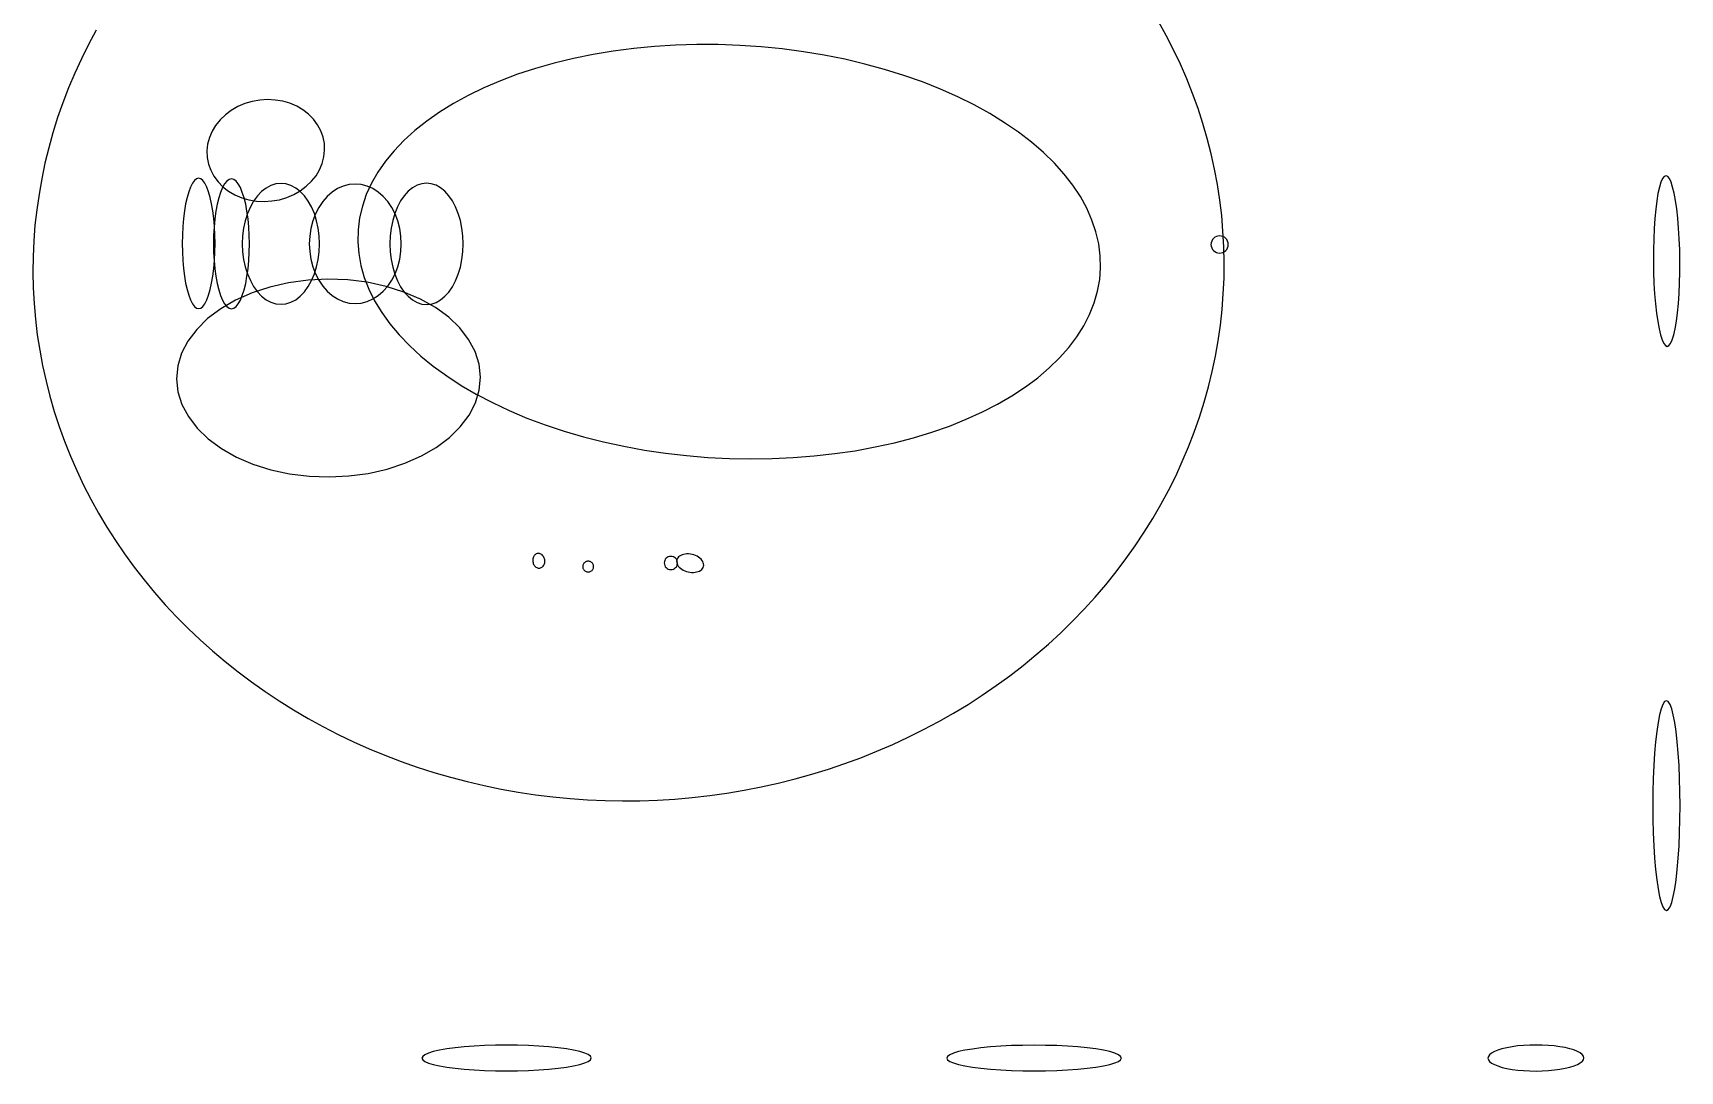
# Model space of a CAD drawing. Extents: x -292 to 292, y -205 to 211.
# Drawn here: x 136 to 292.3, y -205.5 to -106.9 of the extents above; entities that cross this region are included whole.
import ezdxf

# ---------------------------------------------------------------- set-up
doc = ezdxf.new("R2010")
doc.units = 0

msp = doc.modelspace()

# ---------------------------------------------------------------- linework, layer by layer
at = {"layer": 'CIRCLES'}
for p, q in [((247.95, -126.54), (247.88, -126.69)), ((248.05, -126.42), (247.95, -126.54)), ((248.18, -126.32), (248.05, -126.42)), ((248.32, -126.24), (248.18, -126.32)), ((248.47, -126.2), (248.32, -126.24)), ((248.63, -126.18), (248.47, -126.2)), ((248.79, -126.2), (248.63, -126.18)), ((248.95, -126.24), (248.79, -126.2)), ((249.09, -126.32), (248.95, -126.24)), ((249.21, -126.42), (249.09, -126.32)), ((249.32, -126.54), (249.21, -126.42)), ((249.39, -126.69), (249.32, -126.54)), ((247.83, -126.84), (247.81, -127)), ((247.81, -127), (247.83, -127.16)), ((247.88, -126.69), (247.83, -126.84)), ((247.83, -127.16), (247.88, -127.31)), ((247.88, -127.31), (247.95, -127.46)), ((247.95, -127.46), (248.05, -127.58)), ((248.05, -127.58), (248.18, -127.68)), ((248.18, -127.68), (248.32, -127.76)), ((248.32, -127.76), (248.47, -127.8)), ((248.47, -127.8), (248.63, -127.82)), ((248.63, -127.82), (248.79, -127.8)), ((248.79, -127.8), (248.95, -127.76)), ((248.95, -127.76), (249.09, -127.68)), ((249.09, -127.68), (249.21, -127.58)), ((249.21, -127.58), (249.32, -127.46)), ((249.32, -127.46), (249.39, -127.31)), ((249.44, -126.84), (249.39, -126.69)), ((249.39, -127.31), (249.44, -127.16)), ((249.45, -127), (249.44, -126.84)), ((249.44, -127.16), (249.45, -127)), ((195.95, -157.1), (195.93, -157.23)), ((195.93, -157.23), (195.95, -157.35)), ((195.98, -156.98), (195.95, -157.1)), ((195.95, -157.35), (195.98, -157.47)), ((196.04, -156.88), (195.98, -156.98)), ((195.98, -157.47), (196.04, -157.58)), ((196.12, -156.78), (196.04, -156.88)), ((196.04, -157.58), (196.12, -157.67)), ((196.21, -156.7), (196.12, -156.78)), ((196.12, -157.67), (196.21, -157.75)), ((196.32, -156.64), (196.21, -156.7)), ((196.21, -157.75), (196.32, -157.81)), ((196.44, -156.61), (196.32, -156.64)), ((196.32, -157.81), (196.44, -157.84)), ((196.56, -156.6), (196.44, -156.61)), ((196.69, -156.61), (196.56, -156.6)), ((196.81, -156.64), (196.69, -156.61)), ((196.69, -157.84), (196.81, -157.81)), ((196.91, -156.7), (196.81, -156.64)), ((196.81, -157.81), (196.91, -157.75)), ((197.01, -156.78), (196.91, -156.7)), ((196.91, -157.75), (197.01, -157.67)), ((197.09, -156.88), (197.01, -156.78)), ((197.01, -157.67), (197.09, -157.58)), ((197.15, -156.98), (197.09, -156.88)), ((197.09, -157.58), (197.15, -157.47)), ((197.18, -157.1), (197.15, -156.98)), ((197.15, -157.47), (197.18, -157.35)), ((197.19, -157.23), (197.18, -157.1)), ((197.18, -157.35), (197.19, -157.23)), ((196.44, -157.84), (196.56, -157.86)), ((196.56, -157.86), (196.69, -157.84))]:
    msp.add_line(p, q, dxfattribs=at)
at = {"layer": 'ELLIPSES'}
for p, q in [((243.57, -107.17), (242.83, -105.84)), ((142.05, -106.67), (141.33, -108.01)), ((244.26, -108.52), (243.57, -107.17)), ((140.65, -109.37), (140.02, -110.74)), ((141.33, -108.01), (140.65, -109.37)), ((187.32, -109.35), (185.5, -109.79)), ((189.19, -108.97), (187.32, -109.35)), ((191.1, -108.66), (189.19, -108.97)), ((193.04, -108.4), (191.1, -108.66)), ((195.02, -108.21), (193.04, -108.4)), ((197.02, -108.09), (195.02, -108.21)), ((199.04, -108.03), (197.02, -108.09)), ((201.07, -108.03), (199.04, -108.03)), ((203.1, -108.1), (201.07, -108.03)), ((205.13, -108.24), (203.1, -108.1)), ((207.14, -108.44), (205.13, -108.24)), ((209.15, -108.71), (207.14, -108.44)), ((211.12, -109.03), (209.15, -108.71)), ((213.07, -109.42), (211.12, -109.03)), ((244.91, -109.89), (244.26, -108.52)), ((140.02, -110.74), (139.43, -112.14)), ((182.03, -110.85), (180.4, -111.46)), ((183.74, -110.29), (182.03, -110.85)), ((185.5, -109.79), (183.74, -110.29)), ((214.98, -109.87), (213.07, -109.42)), ((216.85, -110.38), (214.98, -109.87)), ((218.67, -110.95), (216.85, -110.38)), ((220.43, -111.57), (218.67, -110.95)), ((245.51, -111.27), (244.91, -109.89)), ((139.43, -112.14), (138.89, -113.54)), ((178.83, -112.13), (177.35, -112.85)), ((180.4, -111.46), (178.83, -112.13)), ((222.14, -112.25), (220.43, -111.57)), ((223.78, -112.97), (222.14, -112.25)), ((246.07, -112.67), (245.51, -111.27)), ((138.89, -113.54), (138.39, -114.96)), ((155.48, -113.91), (154.86, -114.27)), ((156.15, -113.63), (155.48, -113.91)), ((156.84, -113.42), (156.15, -113.63)), ((157.57, -113.29), (156.84, -113.42)), ((158.3, -113.25), (157.57, -113.29)), ((159.02, -113.29), (158.3, -113.25)), ((159.74, -113.41), (159.02, -113.29)), ((160.42, -113.6), (159.74, -113.41)), ((161.07, -113.88), (160.42, -113.6)), ((161.66, -114.23), (161.07, -113.88)), ((175.94, -113.61), (174.63, -114.43)), ((177.35, -112.85), (175.94, -113.61)), ((225.34, -113.75), (223.78, -112.97)), ((226.83, -114.57), (225.34, -113.75)), ((246.58, -114.08), (246.07, -112.67)), ((138.39, -114.96), (137.94, -116.4)), ((153.8, -115.17), (153.38, -115.7)), ((154.3, -114.69), (153.8, -115.17)), ((154.86, -114.27), (154.3, -114.69)), ((162.2, -114.64), (161.66, -114.23)), ((162.67, -115.11), (162.2, -114.64)), ((163.05, -115.64), (162.67, -115.11)), ((163.36, -116.2), (163.05, -115.64)), ((173.4, -115.29), (172.27, -116.19)), ((174.63, -114.43), (173.4, -115.29)), ((228.23, -115.44), (226.83, -114.57)), ((229.55, -116.35), (228.23, -115.44)), ((247.04, -115.51), (246.58, -114.08)), ((247.46, -116.94), (247.04, -115.51)), ((137.94, -116.4), (137.54, -117.84)), ((152.78, -116.86), (152.62, -117.49)), ((153.04, -116.26), (152.78, -116.86)), ((153.38, -115.7), (153.04, -116.26)), ((163.57, -116.8), (163.36, -116.2)), ((163.7, -117.42), (163.57, -116.8)), ((171.24, -117.12), (170.31, -118.1)), ((172.27, -116.19), (171.24, -117.12)), ((230.78, -117.29), (229.55, -116.35)), ((247.83, -118.39), (247.46, -116.94)), ((137.54, -117.84), (137.18, -119.29)), ((152.62, -117.49), (152.55, -118.12)), ((152.55, -118.12), (152.58, -118.75)), ((152.58, -118.75), (152.7, -119.37)), ((163.49, -119.3), (163.65, -118.68)), ((163.65, -118.68), (163.72, -118.05)), ((163.72, -118.05), (163.7, -117.42)), ((170.31, -118.1), (169.48, -119.1)), ((231.91, -118.27), (230.78, -117.29)), ((232.95, -119.28), (231.91, -118.27)), ((248.15, -119.85), (247.83, -118.39)), ((137.18, -119.29), (136.88, -120.76)), ((152.7, -119.37), (152.92, -119.96)), ((152.92, -119.96), (153.22, -120.53)), ((162.9, -120.47), (163.24, -119.9)), ((163.24, -119.9), (163.49, -119.3)), ((168.77, -120.14), (168.17, -121.19)), ((169.48, -119.1), (168.77, -120.14)), ((233.88, -120.32), (232.95, -119.28)), ((234.7, -121.38), (233.88, -120.32)), ((248.42, -121.31), (248.15, -119.85)), ((136.88, -120.76), (136.62, -122.23)), ((150.99, -121.55), (150.82, -122)), ((151.17, -121.19), (150.99, -121.55)), ((151.36, -120.93), (151.17, -121.19)), ((151.56, -120.77), (151.36, -120.93)), ((151.76, -120.72), (151.56, -120.77)), ((151.97, -120.77), (151.76, -120.72)), ((152.17, -120.93), (151.97, -120.77)), ((152.36, -121.19), (152.17, -120.93)), ((152.54, -121.55), (152.36, -121.19)), ((152.71, -122), (152.54, -121.55)), ((153.22, -120.53), (153.61, -121.05)), ((153.61, -121.05), (154.07, -121.53)), ((154.03, -121.6), (153.84, -122.05)), ((154.23, -121.24), (154.03, -121.6)), ((154.07, -121.53), (154.61, -121.94)), ((154.44, -120.98), (154.23, -121.24)), ((154.65, -120.82), (154.44, -120.98)), ((154.88, -120.77), (154.65, -120.82)), ((155.1, -120.82), (154.88, -120.77)), ((155.32, -120.98), (155.1, -120.82)), ((155.53, -121.24), (155.32, -120.98)), ((155.73, -121.6), (155.53, -121.24)), ((155.91, -122.05), (155.73, -121.6)), ((158.17, -121.64), (157.74, -121.97)), ((158.63, -121.4), (158.17, -121.64)), ((159.1, -121.25), (158.63, -121.4)), ((159.58, -121.2), (159.1, -121.25)), ((160.05, -121.25), (159.58, -121.2)), ((160.52, -121.4), (160.05, -121.25)), ((160.98, -121.64), (160.52, -121.4)), ((161.41, -121.97), (160.98, -121.64)), ((161.41, -121.9), (161.97, -121.48)), ((161.97, -121.48), (162.47, -121)), ((162.47, -121), (162.9, -120.47)), ((164.95, -121.7), (164.44, -122.03)), ((165.49, -121.46), (164.95, -121.7)), ((166.05, -121.32), (165.49, -121.46)), ((166.62, -121.27), (166.05, -121.32)), ((167.19, -121.32), (166.62, -121.27)), ((167.75, -121.46), (167.19, -121.32)), ((168.17, -121.19), (167.67, -122.27)), ((168.29, -121.7), (167.75, -121.46)), ((168.81, -122.03), (168.29, -121.7)), ((172.06, -121.62), (171.65, -121.95)), ((172.49, -121.37), (172.06, -121.62)), ((172.93, -121.23), (172.49, -121.37)), ((173.39, -121.18), (172.93, -121.23)), ((173.84, -121.23), (173.39, -121.18)), ((174.29, -121.37), (173.84, -121.23)), ((174.72, -121.62), (174.29, -121.37)), ((175.12, -121.95), (174.72, -121.62)), ((235.42, -122.46), (234.7, -121.38)), ((248.65, -122.79), (248.42, -121.31)), ((290.36, -121.56), (290.22, -122.15)), ((290.5, -121.09), (290.36, -121.56)), ((290.65, -120.75), (290.5, -121.09)), ((290.81, -120.54), (290.65, -120.75)), ((290.98, -120.47), (290.81, -120.54)), ((291.14, -120.54), (290.98, -120.47)), ((291.3, -120.74), (291.14, -120.54)), ((291.46, -121.08), (291.3, -120.74)), ((291.61, -121.55), (291.46, -121.08)), ((291.75, -122.14), (291.61, -121.55)), ((136.62, -122.23), (136.4, -123.7)), ((150.53, -123.14), (150.42, -123.81)), ((150.67, -122.53), (150.53, -123.14)), ((150.82, -122), (150.67, -122.53)), ((152.86, -122.53), (152.71, -122)), ((153, -123.14), (152.86, -122.53)), ((153.11, -123.81), (153, -123.14)), ((153.53, -123.18), (153.4, -123.85)), ((153.67, -122.58), (153.53, -123.18)), ((153.84, -122.05), (153.67, -122.58)), ((154.61, -121.94), (155.21, -122.29)), ((155.21, -122.29), (155.85, -122.56)), ((155.85, -122.56), (156.54, -122.76)), ((156.08, -122.58), (155.91, -122.05)), ((156.23, -123.18), (156.08, -122.58)), ((156.35, -123.85), (156.23, -123.18)), ((156.67, -123.44), (156.4, -124.07)), ((156.54, -122.76), (157.25, -122.88)), ((156.98, -122.88), (156.67, -123.44)), ((157.34, -122.39), (156.98, -122.88)), ((157.25, -122.88), (157.98, -122.92)), ((157.74, -121.97), (157.34, -122.39)), ((157.98, -122.92), (158.71, -122.87)), ((158.71, -122.87), (159.43, -122.75)), ((159.43, -122.75), (160.13, -122.54)), ((160.13, -122.54), (160.79, -122.25)), ((160.79, -122.25), (161.41, -121.9)), ((161.81, -122.39), (161.41, -121.97)), ((162.17, -122.88), (161.81, -122.39)), ((162.48, -123.44), (162.17, -122.88)), ((162.75, -124.07), (162.48, -123.44)), ((163.54, -122.93), (163.16, -123.49)), ((163.97, -122.44), (163.54, -122.93)), ((164.44, -122.03), (163.97, -122.44)), ((167.3, -123.37), (167.03, -124.48)), ((167.67, -122.27), (167.3, -123.37)), ((169.28, -122.44), (168.81, -122.03)), ((169.71, -122.93), (169.28, -122.44)), ((170.09, -123.49), (169.71, -122.93)), ((170.63, -123.43), (170.38, -124.06)), ((170.93, -122.86), (170.63, -123.43)), ((171.27, -122.37), (170.93, -122.86)), ((171.65, -121.95), (171.27, -122.37)), ((175.5, -122.37), (175.12, -121.95)), ((175.84, -122.86), (175.5, -122.37)), ((176.14, -123.43), (175.84, -122.86)), ((176.4, -124.06), (176.14, -123.43)), ((236.03, -123.56), (235.42, -122.46)), ((248.83, -124.26), (248.65, -122.79)), ((290.1, -122.85), (290, -123.65)), ((290.22, -122.15), (290.1, -122.85)), ((291.88, -122.84), (291.75, -122.14)), ((292, -123.63), (291.88, -122.84)), ((136.4, -123.7), (136.24, -125.18)), ((150.33, -124.54), (150.26, -125.3)), ((150.42, -123.81), (150.33, -124.54)), ((153.2, -124.54), (153.11, -123.81)), ((153.27, -125.3), (153.2, -124.54)), ((153.3, -124.58), (153.23, -125.34)), ((153.4, -123.85), (153.3, -124.58)), ((156.19, -124.74), (156.03, -125.45)), ((156.4, -124.07), (156.19, -124.74)), ((156.45, -124.58), (156.35, -123.85)), ((156.52, -125.34), (156.45, -124.58)), ((162.59, -124.77), (162.41, -125.47)), ((162.84, -124.1), (162.59, -124.77)), ((162.96, -124.74), (162.75, -124.07)), ((163.16, -123.49), (162.84, -124.1)), ((163.12, -125.45), (162.96, -124.74)), ((167.03, -124.48), (166.89, -125.61)), ((170.18, -124.73), (170.03, -125.45)), ((170.4, -124.1), (170.09, -123.49)), ((170.38, -124.06), (170.18, -124.73)), ((170.66, -124.77), (170.4, -124.1)), ((170.84, -125.47), (170.66, -124.77)), ((176.6, -124.73), (176.4, -124.06)), ((176.74, -125.45), (176.6, -124.73)), ((236.52, -124.68), (236.03, -123.56)), ((236.9, -125.8), (236.52, -124.68)), ((248.95, -125.74), (248.83, -124.26)), ((289.92, -124.53), (289.85, -125.48)), ((290, -123.65), (289.92, -124.53)), ((292.1, -124.51), (292, -123.63)), ((292.18, -125.46), (292.1, -124.51)), ((136.24, -125.18), (136.13, -126.66)), ((150.22, -126.1), (150.21, -126.9)), ((150.26, -125.3), (150.22, -126.1)), ((153.19, -126.13), (153.17, -126.94)), ((153.23, -125.34), (153.19, -126.13)), ((153.31, -126.1), (153.27, -125.3)), ((153.32, -126.9), (153.31, -126.1)), ((155.94, -126.19), (155.91, -126.94)), ((156.03, -125.45), (155.94, -126.19)), ((156.56, -126.13), (156.52, -125.34)), ((156.58, -126.94), (156.56, -126.13)), ((162.3, -126.2), (162.26, -126.94)), ((162.41, -125.47), (162.3, -126.2)), ((163.21, -126.19), (163.12, -125.45)), ((163.24, -126.94), (163.21, -126.19)), ((166.89, -125.61), (166.86, -126.74)), ((169.94, -126.18), (169.91, -126.94)), ((170.03, -125.45), (169.94, -126.18)), ((170.95, -126.2), (170.84, -125.47)), ((170.99, -126.94), (170.95, -126.2)), ((176.83, -126.18), (176.74, -125.45)), ((176.86, -126.94), (176.83, -126.18)), ((237.16, -126.93), (236.9, -125.8)), ((249.04, -127.23), (248.95, -125.74)), ((289.81, -126.48), (289.78, -127.52)), ((289.85, -125.48), (289.81, -126.48)), ((292.24, -126.46), (292.18, -125.46)), ((292.28, -127.5), (292.24, -126.46)), ((136.13, -126.66), (136.06, -128.15)), ((150.21, -126.9), (150.22, -127.71)), ((150.22, -127.71), (150.26, -128.51)), ((153.17, -126.94), (153.19, -127.74)), ((153.19, -127.74), (153.23, -128.53)), ((153.27, -128.51), (153.31, -127.71)), ((153.31, -127.71), (153.32, -126.9)), ((155.91, -126.94), (155.94, -127.69)), ((155.94, -127.69), (156.03, -128.42)), ((156.52, -128.53), (156.56, -127.74)), ((156.56, -127.74), (156.58, -126.94)), ((162.26, -126.94), (162.3, -127.68)), ((162.3, -127.68), (162.41, -128.4)), ((163.12, -128.42), (163.21, -127.69)), ((163.21, -127.69), (163.24, -126.94)), ((166.86, -126.74), (166.95, -127.87)), ((166.95, -127.87), (167.16, -129)), ((169.91, -126.94), (169.94, -127.69)), ((169.94, -127.69), (170.03, -128.43)), ((170.84, -128.4), (170.95, -127.68)), ((170.95, -127.68), (170.99, -126.94)), ((176.74, -128.43), (176.83, -127.69)), ((176.83, -127.69), (176.86, -126.94)), ((237.31, -128.07), (237.16, -126.93)), ((237.34, -129.2), (237.31, -128.07)), ((249.07, -128.72), (249.04, -127.23)), ((289.78, -127.52), (289.78, -128.58)), ((292.29, -128.56), (292.28, -127.5)), ((136.06, -128.15), (136.04, -129.64)), ((136.04, -129.64), (136.08, -131.12)), ((150.26, -128.51), (150.33, -129.27)), ((150.33, -129.27), (150.42, -130)), ((153.11, -130), (153.2, -129.27)), ((153.2, -129.27), (153.27, -128.51)), ((153.23, -128.53), (153.3, -129.3)), ((153.3, -129.3), (153.4, -130.02)), ((156.03, -128.42), (156.19, -129.13)), ((156.19, -129.13), (156.4, -129.8)), ((156.35, -130.02), (156.45, -129.3)), ((156.45, -129.3), (156.52, -128.53)), ((162.41, -128.4), (162.59, -129.11)), ((162.59, -129.11), (162.84, -129.77)), ((162.75, -129.8), (162.96, -129.13)), ((162.96, -129.13), (163.12, -128.42)), ((167.16, -129), (167.48, -130.13)), ((170.03, -128.43), (170.18, -129.14)), ((170.18, -129.14), (170.38, -129.82)), ((170.4, -129.77), (170.66, -129.11)), ((170.66, -129.11), (170.84, -128.4)), ((176.4, -129.82), (176.6, -129.14)), ((176.6, -129.14), (176.74, -128.43)), ((237.25, -130.33), (237.34, -129.2)), ((249.05, -130.2), (249.07, -128.72)), ((289.78, -128.58), (289.8, -129.64)), ((289.8, -129.64), (289.84, -130.67)), ((292.27, -130.66), (292.29, -129.62)), ((292.29, -129.62), (292.29, -128.56)), ((136.08, -131.12), (136.16, -132.61)), ((150.42, -130), (150.53, -130.67)), ((150.53, -130.67), (150.67, -131.28)), ((152.86, -131.28), (153, -130.67)), ((153, -130.67), (153.11, -130)), ((153.4, -130.02), (153.53, -130.69)), ((153.53, -130.69), (153.67, -131.3)), ((156.08, -131.3), (156.23, -130.69)), ((156.23, -130.69), (156.35, -130.02)), ((156.4, -129.8), (156.67, -130.43)), ((156.67, -130.43), (156.98, -130.99)), ((158.52, -131.04), (156.83, -131.59)), ((156.98, -130.99), (157.34, -131.49)), ((160.3, -130.63), (158.52, -131.04)), ((162.15, -130.39), (160.3, -130.63)), ((161.81, -131.49), (162.17, -130.99)), ((164.03, -130.29), (162.15, -130.39)), ((162.17, -130.99), (162.48, -130.43)), ((162.48, -130.43), (162.75, -129.8)), ((162.84, -129.77), (163.16, -130.39)), ((163.16, -130.39), (163.54, -130.95)), ((163.54, -130.95), (163.97, -131.43)), ((165.91, -130.36), (164.03, -130.29)), ((167.76, -130.59), (165.91, -130.36)), ((167.48, -130.13), (167.91, -131.25)), ((169.55, -130.98), (167.76, -130.59)), ((167.91, -131.25), (168.46, -132.36)), ((169.28, -131.43), (169.71, -130.95)), ((171.24, -131.51), (169.55, -130.98)), ((169.71, -130.95), (170.09, -130.39)), ((170.09, -130.39), (170.4, -129.77)), ((170.38, -129.82), (170.63, -130.44)), ((170.63, -130.44), (170.93, -131.01)), ((170.93, -131.01), (171.27, -131.51)), ((175.5, -131.51), (175.84, -131.01)), ((175.84, -131.01), (176.14, -130.44)), ((176.14, -130.44), (176.4, -129.82)), ((237.05, -131.44), (237.25, -130.33)), ((248.98, -131.69), (249.05, -130.2)), ((289.84, -130.67), (289.9, -131.68)), ((292.22, -131.66), (292.27, -130.66)), ((136.16, -132.61), (136.29, -134.09)), ((150.67, -131.28), (150.82, -131.81)), ((150.82, -131.81), (150.99, -132.26)), ((150.99, -132.26), (151.17, -132.62)), ((151.17, -132.62), (151.36, -132.88)), ((152.17, -132.88), (152.36, -132.62)), ((152.36, -132.62), (152.54, -132.26)), ((152.54, -132.26), (152.71, -131.81)), ((152.71, -131.81), (152.86, -131.28)), ((153.67, -131.3), (153.84, -131.83)), ((153.84, -131.83), (154.03, -132.28)), ((155.27, -132.28), (153.86, -133.1)), ((154.03, -132.28), (154.23, -132.63)), ((154.23, -132.63), (154.44, -132.89)), ((156.83, -131.59), (155.27, -132.28)), ((155.32, -132.89), (155.53, -132.63)), ((155.53, -132.63), (155.73, -132.28)), ((155.73, -132.28), (155.91, -131.83)), ((155.91, -131.83), (156.08, -131.3)), ((157.34, -131.49), (157.74, -131.9)), ((157.74, -131.9), (158.17, -132.24)), ((158.17, -132.24), (158.63, -132.48)), ((158.63, -132.48), (159.1, -132.62)), ((159.1, -132.62), (159.58, -132.67)), ((159.58, -132.67), (160.05, -132.62)), ((160.05, -132.62), (160.52, -132.48)), ((160.52, -132.48), (160.98, -132.24)), ((160.98, -132.24), (161.41, -131.9)), ((161.41, -131.9), (161.81, -131.49)), ((163.97, -131.43), (164.44, -131.85)), ((164.44, -131.85), (164.95, -132.17)), ((164.95, -132.17), (165.49, -132.41)), ((165.49, -132.41), (166.05, -132.56)), ((166.05, -132.56), (166.62, -132.61)), ((166.62, -132.61), (167.19, -132.56)), ((167.19, -132.56), (167.75, -132.41)), ((167.75, -132.41), (168.29, -132.17)), ((168.29, -132.17), (168.81, -131.85)), ((168.46, -132.36), (169.13, -133.45)), ((168.81, -131.85), (169.28, -131.43)), ((172.82, -132.18), (171.24, -131.51)), ((171.27, -131.51), (171.65, -131.92)), ((171.65, -131.92), (172.06, -132.26)), ((172.06, -132.26), (172.49, -132.5)), ((172.49, -132.5), (172.93, -132.65)), ((174.24, -132.99), (172.82, -132.18)), ((172.93, -132.65), (173.39, -132.7)), ((173.39, -132.7), (173.84, -132.65)), ((173.84, -132.65), (174.29, -132.5)), ((174.29, -132.5), (174.72, -132.26)), ((174.72, -132.26), (175.12, -131.92)), ((175.12, -131.92), (175.5, -131.51)), ((236.3, -133.64), (236.73, -132.55)), ((236.73, -132.55), (237.05, -131.44)), ((248.87, -133.17), (248.98, -131.69)), ((289.9, -131.68), (289.98, -132.63)), ((289.98, -132.63), (290.07, -133.51)), ((292.07, -133.49), (292.16, -132.61)), ((292.16, -132.61), (292.22, -131.66)), ((136.29, -134.09), (136.46, -135.57)), ((151.36, -132.88), (151.56, -133.04)), ((151.56, -133.04), (151.76, -133.09)), ((152.62, -134.03), (151.58, -135.06)), ((151.76, -133.09), (151.97, -133.04)), ((151.97, -133.04), (152.17, -132.88)), ((153.86, -133.1), (152.62, -134.03)), ((154.44, -132.89), (154.65, -133.05)), ((154.65, -133.05), (154.88, -133.1)), ((154.88, -133.1), (155.1, -133.05)), ((155.1, -133.05), (155.32, -132.89)), ((169.13, -133.45), (169.9, -134.53)), ((175.49, -133.9), (174.24, -132.99)), ((176.54, -134.92), (175.49, -133.9)), ((235.75, -134.71), (236.3, -133.64)), ((248.71, -134.65), (248.87, -133.17)), ((290.07, -133.51), (290.19, -134.3)), ((290.19, -134.3), (290.32, -135)), ((291.85, -134.99), (291.97, -134.29)), ((291.97, -134.29), (292.07, -133.49)), ((136.46, -135.57), (136.69, -137.04)), ((151.58, -135.06), (150.75, -136.16)), ((169.9, -134.53), (170.78, -135.58)), ((170.78, -135.58), (171.76, -136.6)), ((177.38, -136.01), (176.54, -134.92)), ((234.32, -136.78), (235.09, -135.76)), ((235.09, -135.76), (235.75, -134.71)), ((248.5, -136.13), (248.71, -134.65)), ((290.32, -135), (290.46, -135.59)), ((290.46, -135.59), (290.61, -136.06)), ((291.57, -136.05), (291.72, -135.58)), ((291.72, -135.58), (291.85, -134.99)), ((136.69, -137.04), (136.96, -138.5)), ((150.15, -137.33), (149.79, -138.53)), ((150.75, -136.16), (150.15, -137.33)), ((171.76, -136.6), (172.84, -137.6)), ((177.99, -137.17), (177.38, -136.01)), ((178.37, -138.37), (177.99, -137.17)), ((233.44, -137.77), (234.32, -136.78)), ((248.24, -137.6), (248.5, -136.13)), ((290.61, -136.06), (290.77, -136.4)), ((290.77, -136.4), (290.93, -136.6)), ((290.93, -136.6), (291.1, -136.67)), ((291.1, -136.67), (291.26, -136.6)), ((291.26, -136.6), (291.42, -136.39)), ((291.42, -136.39), (291.57, -136.05)), ((136.96, -138.5), (137.29, -139.96)), ((149.79, -138.53), (149.67, -139.76)), ((172.84, -137.6), (174.02, -138.56)), ((174.02, -138.56), (175.3, -139.48)), ((178.5, -139.6), (178.37, -138.37)), ((231.38, -139.64), (232.46, -138.72)), ((232.46, -138.72), (233.44, -137.77)), ((247.57, -140.51), (247.93, -139.06)), ((247.93, -139.06), (248.24, -137.6)), ((137.29, -139.96), (137.65, -141.41)), ((149.67, -139.76), (149.8, -140.98)), ((175.3, -139.48), (176.66, -140.37)), ((176.66, -140.37), (178.11, -141.22)), ((178.38, -140.82), (178.5, -139.6)), ((228.93, -141.36), (230.2, -140.52)), ((230.2, -140.52), (231.38, -139.64)), ((247.17, -141.96), (247.57, -140.51)), ((137.65, -141.41), (138.07, -142.85)), ((149.8, -140.98), (150.17, -142.18)), ((150.17, -142.18), (150.79, -143.34)), ((177.42, -143.2), (178.02, -142.03)), ((178.02, -142.03), (178.38, -140.82)), ((178.11, -141.22), (179.63, -142.01)), ((179.63, -142.01), (181.24, -142.77)), ((226.12, -142.89), (227.57, -142.15)), ((227.57, -142.15), (228.93, -141.36)), ((246.72, -143.39), (247.17, -141.96)), ((138.07, -142.85), (138.54, -144.27)), ((150.79, -143.34), (151.63, -144.44)), ((176.59, -144.3), (177.42, -143.2)), ((181.24, -142.77), (182.91, -143.47)), ((182.91, -143.47), (184.64, -144.12)), ((222.99, -144.23), (224.59, -143.58)), ((224.59, -143.58), (226.12, -142.89)), ((246.22, -144.81), (246.72, -143.39)), ((138.54, -144.27), (139.05, -145.68)), ((151.63, -144.44), (152.68, -145.45)), ((174.31, -146.26), (175.55, -145.33)), ((175.55, -145.33), (176.59, -144.3)), ((184.64, -144.12), (186.43, -144.71)), ((186.43, -144.71), (188.28, -145.25)), ((188.28, -145.25), (190.17, -145.73)), ((219.59, -145.34), (221.32, -144.81)), ((221.32, -144.81), (222.99, -144.23)), ((245.68, -146.22), (246.22, -144.81)), ((139.05, -145.68), (139.6, -147.08)), ((152.68, -145.45), (153.93, -146.37)), ((153.93, -146.37), (155.35, -147.17)), ((172.9, -147.07), (174.31, -146.26)), ((190.17, -145.73), (192.1, -146.15)), ((192.1, -146.15), (194.06, -146.51)), ((194.06, -146.51), (196.05, -146.81)), ((196.05, -146.81), (198.06, -147.04)), ((210.17, -147.07), (212.13, -146.85)), ((212.13, -146.85), (214.06, -146.57)), ((214.06, -146.57), (215.95, -146.22)), ((215.95, -146.22), (217.8, -145.81)), ((217.8, -145.81), (219.59, -145.34)), ((245.09, -147.61), (245.68, -146.22)), ((139.6, -147.08), (140.2, -148.46)), ((155.35, -147.17), (156.92, -147.84)), ((156.92, -147.84), (158.62, -148.38)), ((158.62, -148.38), (160.4, -148.76)), ((167.86, -148.72), (169.65, -148.32)), ((169.65, -148.32), (171.33, -147.77)), ((171.33, -147.77), (172.9, -147.07)), ((198.06, -147.04), (200.09, -147.21)), ((200.09, -147.21), (202.12, -147.31)), ((202.12, -147.31), (204.15, -147.35)), ((204.15, -147.35), (206.17, -147.32)), ((206.17, -147.32), (208.18, -147.23)), ((208.18, -147.23), (210.17, -147.07)), ((244.46, -148.99), (245.09, -147.61)), ((140.2, -148.46), (140.85, -149.83)), ((140.85, -149.83), (141.54, -151.18)), ((160.4, -148.76), (162.25, -148.99)), ((162.25, -148.99), (164.14, -149.06)), ((164.14, -149.06), (166.02, -148.97)), ((166.02, -148.97), (167.86, -148.72)), ((243.78, -150.34), (244.46, -148.99)), ((141.54, -151.18), (142.28, -152.51)), ((243.06, -151.69), (243.78, -150.34)), ((142.28, -152.51), (143.06, -153.82)), ((241.48, -154.31), (242.29, -153.01)), ((242.29, -153.01), (243.06, -151.69)), ((143.06, -153.82), (143.88, -155.1)), ((240.63, -155.59), (241.48, -154.31)), ((143.88, -155.1), (144.74, -156.37)), ((239.74, -156.85), (240.63, -155.59)), ((144.74, -156.37), (145.65, -157.61)), ((145.65, -157.61), (146.59, -158.83)), ((183.48, -156.83), (183.46, -156.91)), ((183.46, -156.91), (183.46, -157.01)), ((183.46, -157.01), (183.47, -157.1)), ((183.47, -157.1), (183.49, -157.19)), ((183.5, -156.74), (183.48, -156.83)), ((183.49, -157.19), (183.51, -157.27)), ((183.53, -156.66), (183.5, -156.74)), ((183.51, -157.27), (183.55, -157.36)), ((183.57, -156.58), (183.53, -156.66)), ((183.55, -157.36), (183.59, -157.43)), ((183.62, -156.52), (183.57, -156.58)), ((183.59, -157.43), (183.64, -157.5)), ((183.67, -156.46), (183.62, -156.52)), ((183.64, -157.5), (183.7, -157.56)), ((183.73, -156.41), (183.67, -156.46)), ((183.7, -157.56), (183.77, -157.61)), ((183.8, -156.37), (183.73, -156.41)), ((183.77, -157.61), (183.84, -157.66)), ((183.87, -156.34), (183.8, -156.37)), ((183.84, -157.66), (183.91, -157.69)), ((183.94, -156.33), (183.87, -156.34)), ((183.91, -157.69), (183.98, -157.71)), ((184.02, -156.32), (183.94, -156.33)), ((183.98, -157.71), (184.06, -157.71)), ((184.09, -156.33), (184.02, -156.32)), ((184.06, -157.71), (184.13, -157.71)), ((184.17, -156.35), (184.09, -156.33)), ((184.13, -157.71), (184.2, -157.69)), ((184.24, -156.38), (184.17, -156.35)), ((184.2, -157.69), (184.27, -157.67)), ((184.31, -156.42), (184.24, -156.38)), ((184.27, -157.67), (184.34, -157.63)), ((184.37, -156.47), (184.31, -156.42)), ((184.34, -157.63), (184.4, -157.58)), ((184.43, -156.54), (184.37, -156.47)), ((184.4, -157.58), (184.46, -157.52)), ((184.48, -156.61), (184.43, -156.54)), ((184.46, -157.52), (184.5, -157.45)), ((184.52, -156.68), (184.48, -156.61)), ((184.5, -157.45), (184.54, -157.38)), ((184.56, -156.76), (184.52, -156.68)), ((184.54, -157.38), (184.57, -157.3)), ((184.59, -156.85), (184.56, -156.76)), ((184.57, -157.3), (184.6, -157.21)), ((184.6, -156.94), (184.59, -156.85)), ((184.61, -157.03), (184.6, -156.94)), ((184.6, -157.21), (184.61, -157.12)), ((184.61, -157.12), (184.61, -157.03)), ((188.23, -157.44), (188.21, -157.51)), ((188.21, -157.51), (188.21, -157.58)), ((188.21, -157.58), (188.21, -157.64)), ((188.21, -157.64), (188.23, -157.71)), ((188.25, -157.38), (188.23, -157.44)), ((188.23, -157.71), (188.25, -157.77)), ((188.28, -157.32), (188.25, -157.38)), ((188.25, -157.77), (188.28, -157.83)), ((188.31, -157.26), (188.28, -157.32)), ((188.36, -157.21), (188.31, -157.26)), ((188.41, -157.17), (188.36, -157.21)), ((188.47, -157.13), (188.41, -157.17)), ((188.53, -157.1), (188.47, -157.13)), ((188.59, -157.08), (188.53, -157.1)), ((188.65, -157.07), (188.59, -157.08)), ((188.72, -157.06), (188.65, -157.07)), ((188.79, -157.07), (188.72, -157.06)), ((188.85, -157.08), (188.79, -157.07)), ((188.92, -157.1), (188.85, -157.08)), ((188.98, -157.13), (188.92, -157.1)), ((189.03, -157.17), (188.98, -157.13)), ((189.09, -157.21), (189.03, -157.17)), ((189.13, -157.26), (189.09, -157.21)), ((189.17, -157.32), (189.13, -157.26)), ((189.2, -157.38), (189.17, -157.32)), ((189.17, -157.83), (189.2, -157.77)), ((189.22, -157.44), (189.2, -157.38)), ((189.2, -157.77), (189.22, -157.71)), ((189.23, -157.51), (189.22, -157.44)), ((189.22, -157.71), (189.23, -157.64)), ((189.24, -157.58), (189.23, -157.51)), ((189.23, -157.64), (189.24, -157.58)), ((197.13, -156.95), (197.11, -157.07)), ((197.11, -157.07), (197.12, -157.18)), ((197.12, -157.18), (197.15, -157.3)), ((197.16, -156.85), (197.13, -156.95)), ((197.15, -157.3), (197.2, -157.41)), ((197.22, -156.75), (197.16, -156.85)), ((197.2, -157.41), (197.27, -157.52)), ((197.3, -156.66), (197.22, -156.75)), ((197.27, -157.52), (197.36, -157.63)), ((197.39, -156.58), (197.3, -156.66)), ((197.36, -157.63), (197.47, -157.73)), ((197.51, -156.51), (197.39, -156.58)), ((197.47, -157.73), (197.6, -157.82)), ((197.64, -156.45), (197.51, -156.51)), ((197.6, -157.82), (197.73, -157.9)), ((197.78, -156.41), (197.64, -156.45)), ((197.93, -156.38), (197.78, -156.41)), ((198.09, -156.37), (197.93, -156.38)), ((198.25, -156.37), (198.09, -156.37)), ((198.42, -156.39), (198.25, -156.37)), ((198.59, -156.42), (198.42, -156.39)), ((198.75, -156.46), (198.59, -156.42)), ((198.91, -156.52), (198.75, -156.46)), ((199.06, -156.59), (198.91, -156.52)), ((199.2, -156.67), (199.06, -156.59)), ((199.32, -156.77), (199.2, -156.67)), ((199.43, -156.87), (199.32, -156.77)), ((199.52, -156.97), (199.43, -156.87)), ((199.49, -157.84), (199.57, -157.74)), ((199.59, -157.09), (199.52, -156.97)), ((199.57, -157.74), (199.63, -157.65)), ((199.64, -157.2), (199.59, -157.09)), ((199.63, -157.65), (199.66, -157.54)), ((199.67, -157.31), (199.64, -157.2)), ((199.66, -157.54), (199.68, -157.43)), ((199.68, -157.43), (199.67, -157.31)), ((238.81, -158.08), (239.74, -156.85)), ((146.59, -158.83), (147.58, -160.02)), ((188.28, -157.83), (188.31, -157.89)), ((188.31, -157.89), (188.36, -157.94)), ((188.36, -157.94), (188.41, -157.98)), ((188.41, -157.98), (188.47, -158.02)), ((188.47, -158.02), (188.53, -158.05)), ((188.53, -158.05), (188.59, -158.07)), ((188.59, -158.07), (188.65, -158.08)), ((188.65, -158.08), (188.72, -158.09)), ((188.72, -158.09), (188.79, -158.08)), ((188.79, -158.08), (188.85, -158.07)), ((188.85, -158.07), (188.92, -158.05)), ((188.92, -158.05), (188.98, -158.02)), ((188.98, -158.02), (189.03, -157.98)), ((189.03, -157.98), (189.09, -157.94)), ((189.09, -157.94), (189.13, -157.89)), ((189.13, -157.89), (189.17, -157.83)), ((197.73, -157.9), (197.88, -157.97)), ((197.88, -157.97), (198.04, -158.03)), ((198.04, -158.03), (198.2, -158.08)), ((198.2, -158.08), (198.37, -158.11)), ((198.37, -158.11), (198.54, -158.13)), ((198.54, -158.13), (198.7, -158.13)), ((198.7, -158.13), (198.86, -158.11)), ((198.86, -158.11), (199.01, -158.08)), ((199.01, -158.08), (199.16, -158.04)), ((199.16, -158.04), (199.28, -157.99)), ((199.28, -157.99), (199.4, -157.92)), ((199.4, -157.92), (199.49, -157.84)), ((236.82, -160.47), (237.83, -159.29)), ((237.83, -159.29), (238.81, -158.08)), ((147.58, -160.02), (148.6, -161.19)), ((235.77, -161.62), (236.82, -160.47)), ((148.6, -161.19), (149.67, -162.33)), ((149.67, -162.33), (150.76, -163.44)), ((234.68, -162.75), (235.77, -161.62)), ((150.76, -163.44), (151.9, -164.51)), ((232.4, -164.92), (233.56, -163.85)), ((233.56, -163.85), (234.68, -162.75)), ((151.9, -164.51), (153.07, -165.56)), ((153.07, -165.56), (154.27, -166.58)), ((231.2, -165.95), (232.4, -164.92)), ((154.27, -166.58), (155.51, -167.57)), ((228.72, -167.93), (229.98, -166.96)), ((229.98, -166.96), (231.2, -165.95)), ((155.51, -167.57), (156.78, -168.52)), ((156.78, -168.52), (158.08, -169.44)), ((227.43, -168.87), (228.72, -167.93)), ((158.08, -169.44), (159.41, -170.32)), ((159.41, -170.32), (160.76, -171.17)), ((224.76, -170.65), (226.11, -169.78)), ((226.11, -169.78), (227.43, -168.87)), ((291.02, -170.31), (290.85, -170.39)), ((291.19, -170.39), (291.02, -170.31)), ((160.76, -171.17), (162.15, -171.98)), ((221.98, -172.28), (223.38, -171.49)), ((223.38, -171.49), (224.76, -170.65)), ((290.37, -171.64), (290.23, -172.36)), ((290.53, -171.07), (290.37, -171.64)), ((290.69, -170.65), (290.53, -171.07)), ((290.85, -170.39), (290.69, -170.65)), ((291.36, -170.65), (291.19, -170.39)), ((291.52, -171.07), (291.36, -170.65)), ((291.67, -171.64), (291.52, -171.07)), ((291.81, -172.36), (291.67, -171.64)), ((162.15, -171.98), (163.56, -172.76)), ((163.56, -172.76), (165, -173.5)), ((219.09, -173.77), (220.55, -173.04)), ((220.55, -173.04), (221.98, -172.28)), ((290.11, -173.22), (289.99, -174.2)), ((290.23, -172.36), (290.11, -173.22)), ((291.93, -173.22), (291.81, -172.36)), ((292.05, -174.2), (291.93, -173.22)), ((165, -173.5), (166.46, -174.2)), ((166.46, -174.2), (167.94, -174.86)), ((167.94, -174.86), (169.44, -175.48)), ((216.12, -175.1), (217.62, -174.45)), ((217.62, -174.45), (219.09, -173.77)), ((289.99, -174.2), (289.9, -175.28)), ((292.14, -175.28), (292.05, -174.2)), ((169.44, -175.48), (170.97, -176.06)), ((170.97, -176.06), (172.51, -176.6)), ((211.51, -176.8), (213.07, -176.27)), ((213.07, -176.27), (214.6, -175.71)), ((214.6, -175.71), (216.12, -175.1)), ((289.83, -176.45), (289.77, -177.68)), ((289.9, -175.28), (289.83, -176.45)), ((292.22, -176.45), (292.14, -175.28)), ((292.27, -177.68), (292.22, -176.45)), ((172.51, -176.6), (174.07, -177.1)), ((174.07, -177.1), (175.65, -177.56)), ((175.65, -177.56), (177.24, -177.98)), ((177.24, -177.98), (178.84, -178.35)), ((205.14, -178.49), (206.75, -178.13)), ((206.75, -178.13), (208.35, -177.73)), ((208.35, -177.73), (209.94, -177.28)), ((209.94, -177.28), (211.51, -176.8)), ((289.77, -177.68), (289.74, -178.96)), ((292.3, -178.96), (292.27, -177.68)), ((178.84, -178.35), (180.46, -178.69)), ((180.46, -178.69), (182.08, -178.98)), ((182.08, -178.98), (183.72, -179.22)), ((183.72, -179.22), (185.36, -179.43)), ((185.36, -179.43), (187.01, -179.59)), ((187.01, -179.59), (188.66, -179.71)), ((188.66, -179.71), (190.32, -179.78)), ((195.29, -179.74), (196.95, -179.64)), ((196.95, -179.64), (198.6, -179.49)), ((198.6, -179.49), (200.25, -179.31)), ((200.25, -179.31), (201.89, -179.08)), ((201.89, -179.08), (203.52, -178.8)), ((203.52, -178.8), (205.14, -178.49)), ((289.74, -178.96), (289.73, -180.26)), ((292.31, -180.26), (292.3, -178.96)), ((190.32, -179.78), (191.98, -179.81)), ((191.98, -179.81), (193.63, -179.8)), ((193.63, -179.8), (195.29, -179.74)), ((289.73, -180.26), (289.74, -181.56)), ((292.3, -181.56), (292.31, -180.26)), ((289.74, -181.56), (289.77, -182.83)), ((292.27, -182.83), (292.3, -181.56)), ((289.77, -182.83), (289.83, -184.07)), ((289.83, -184.07), (289.9, -185.23)), ((292.14, -185.23), (292.22, -184.07)), ((292.22, -184.07), (292.27, -182.83)), ((289.9, -185.23), (289.99, -186.32)), ((292.05, -186.32), (292.14, -185.23)), ((289.99, -186.32), (290.11, -187.3)), ((290.11, -187.3), (290.23, -188.15)), ((291.81, -188.15), (291.93, -187.3)), ((291.93, -187.3), (292.05, -186.32)), ((290.23, -188.15), (290.37, -188.88)), ((290.37, -188.88), (290.53, -189.45)), ((291.52, -189.45), (291.67, -188.88)), ((291.67, -188.88), (291.81, -188.15)), ((290.53, -189.45), (290.69, -189.87)), ((290.69, -189.87), (290.85, -190.13)), ((290.85, -190.13), (291.02, -190.21)), ((291.02, -190.21), (291.19, -190.13)), ((291.19, -190.13), (291.36, -189.87)), ((291.36, -189.87), (291.52, -189.45)), ((177.9, -203.08), (176.96, -203.16)), ((178.9, -203.03), (177.9, -203.08)), ((179.93, -203), (178.9, -203.03)), ((180.98, -202.99), (179.93, -203)), ((182.02, -203), (180.98, -202.99)), ((183.05, -203.03), (182.02, -203)), ((184.05, -203.08), (183.05, -203.03)), ((184.99, -203.15), (184.05, -203.08)), ((227.86, -203.09), (226.88, -203.16)), ((228.88, -203.04), (227.86, -203.09)), ((229.94, -203.01), (228.88, -203.04)), ((231.03, -203), (229.94, -203.01)), ((232.11, -203.01), (231.03, -203)), ((233.17, -203.04), (232.11, -203.01)), ((234.2, -203.09), (233.17, -203.04)), ((235.17, -203.16), (234.2, -203.09)), ((276.37, -203.15), (275.87, -203.24)), ((276.9, -203.07), (276.37, -203.15)), ((277.46, -203.02), (276.9, -203.07)), ((278.05, -202.99), (277.46, -203.02)), ((278.64, -202.98), (278.05, -202.99)), ((279.24, -202.98), (278.64, -202.98)), ((279.82, -203.02), (279.24, -202.98)), ((280.38, -203.07), (279.82, -203.02)), ((280.92, -203.14), (280.38, -203.07)), ((281.41, -203.23), (280.92, -203.14)), ((173.02, -204.06), (172.95, -204.22)), ((172.95, -204.22), (173.02, -204.38)), ((173.22, -203.9), (173.02, -204.06)), ((173.02, -204.38), (173.22, -204.54)), ((173.56, -203.75), (173.22, -203.9)), ((173.22, -204.54), (173.56, -204.69)), ((174.02, -203.61), (173.56, -203.75)), ((173.56, -204.69), (174.03, -204.83)), ((174.61, -203.47), (174.02, -203.61)), ((175.3, -203.35), (174.61, -203.47)), ((176.09, -203.24), (175.3, -203.35)), ((176.96, -203.16), (176.09, -203.24)), ((185.86, -203.24), (184.99, -203.15)), ((186.65, -203.35), (185.86, -203.24)), ((187.34, -203.47), (186.65, -203.35)), ((187.93, -203.6), (187.34, -203.47)), ((188.39, -203.74), (187.93, -203.6)), ((187.93, -204.82), (188.39, -204.68)), ((188.73, -203.89), (188.39, -203.74)), ((188.39, -204.68), (188.73, -204.53)), ((188.93, -204.05), (188.73, -203.89)), ((188.73, -204.53), (188.93, -204.37)), ((189, -204.21), (188.93, -204.05)), ((188.93, -204.37), (189, -204.21)), ((222.81, -204.06), (222.74, -204.22)), ((222.74, -204.22), (222.81, -204.38)), ((223.02, -203.9), (222.81, -204.06)), ((222.81, -204.38), (223.02, -204.53)), ((223.37, -203.75), (223.02, -203.9)), ((223.02, -204.53), (223.37, -204.68)), ((223.85, -203.61), (223.37, -203.75)), ((223.37, -204.68), (223.85, -204.83)), ((224.45, -203.48), (223.85, -203.61)), ((225.17, -203.36), (224.45, -203.48)), ((225.98, -203.25), (225.17, -203.36)), ((226.88, -203.16), (225.98, -203.25)), ((236.07, -203.25), (235.17, -203.16)), ((236.88, -203.35), (236.07, -203.25)), ((237.6, -203.47), (236.88, -203.35)), ((238.2, -203.61), (237.6, -203.47)), ((238.68, -203.75), (238.2, -203.61)), ((238.2, -204.82), (238.68, -204.68)), ((239.03, -203.9), (238.68, -203.75)), ((238.68, -204.68), (239.03, -204.53)), ((239.24, -204.06), (239.03, -203.9)), ((239.03, -204.53), (239.24, -204.37)), ((239.31, -204.21), (239.24, -204.06)), ((239.24, -204.37), (239.31, -204.21)), ((274.13, -204.06), (274.09, -204.22)), ((274.09, -204.22), (274.13, -204.38)), ((274.25, -203.9), (274.13, -204.06)), ((274.13, -204.38), (274.25, -204.54)), ((274.44, -203.75), (274.25, -203.9)), ((274.25, -204.54), (274.44, -204.7)), ((274.7, -203.6), (274.44, -203.75)), ((274.44, -204.7), (274.7, -204.84)), ((275.03, -203.47), (274.7, -203.6)), ((275.42, -203.34), (275.03, -203.47)), ((275.87, -203.24), (275.42, -203.34)), ((281.86, -203.33), (281.41, -203.23)), ((282.25, -203.45), (281.86, -203.33)), ((282.59, -203.59), (282.25, -203.45)), ((282.85, -203.73), (282.59, -203.59)), ((282.59, -204.83), (282.85, -204.68)), ((283.04, -203.88), (282.85, -203.73)), ((282.85, -204.68), (283.04, -204.53)), ((283.16, -204.04), (283.04, -203.88)), ((283.04, -204.53), (283.16, -204.37)), ((283.2, -204.2), (283.16, -204.04)), ((283.16, -204.37), (283.2, -204.2)), ((174.03, -204.83), (174.61, -204.96)), ((174.61, -204.96), (175.3, -205.08)), ((175.3, -205.08), (176.09, -205.19)), ((176.09, -205.19), (176.96, -205.28)), ((176.96, -205.28), (177.91, -205.35)), ((177.91, -205.35), (178.9, -205.4)), ((178.9, -205.4), (179.93, -205.43)), ((179.93, -205.43), (180.98, -205.44)), ((180.98, -205.44), (182.02, -205.43)), ((182.02, -205.43), (183.05, -205.4)), ((183.05, -205.4), (184.05, -205.35)), ((184.05, -205.35), (184.99, -205.27)), ((184.99, -205.27), (185.86, -205.18)), ((185.86, -205.18), (186.65, -205.08)), ((186.65, -205.08), (187.34, -204.96)), ((187.34, -204.96), (187.93, -204.82)), ((223.85, -204.83), (224.45, -204.96)), ((224.45, -204.96), (225.17, -205.08)), ((225.17, -205.08), (225.98, -205.18)), ((225.98, -205.18), (226.88, -205.27)), ((226.88, -205.27), (227.86, -205.34)), ((227.86, -205.34), (228.88, -205.39)), ((228.88, -205.39), (229.95, -205.42)), ((229.95, -205.42), (231.03, -205.43)), ((231.03, -205.43), (232.11, -205.42)), ((232.11, -205.42), (233.17, -205.39)), ((233.17, -205.39), (234.2, -205.34)), ((234.2, -205.34), (235.17, -205.27)), ((235.17, -205.27), (236.07, -205.18)), ((236.07, -205.18), (236.88, -205.08)), ((236.88, -205.08), (237.6, -204.96)), ((237.6, -204.96), (238.2, -204.82)), ((274.7, -204.84), (275.04, -204.97)), ((275.04, -204.97), (275.43, -205.1)), ((275.43, -205.1), (275.88, -205.2)), ((275.88, -205.2), (276.37, -205.29)), ((276.37, -205.29), (276.91, -205.36)), ((276.91, -205.36), (277.47, -205.41)), ((277.47, -205.41), (278.05, -205.44)), ((278.05, -205.44), (278.65, -205.45)), ((278.65, -205.45), (279.24, -205.44)), ((279.24, -205.44), (279.83, -205.41)), ((279.83, -205.41), (280.39, -205.35)), ((280.39, -205.35), (280.92, -205.28)), ((280.92, -205.28), (281.42, -205.19)), ((281.42, -205.19), (281.87, -205.08)), ((281.87, -205.08), (282.26, -204.96)), ((282.26, -204.96), (282.59, -204.83))]:
    msp.add_line(p, q, dxfattribs=at)

doc.saveas('drawing.dxf')
